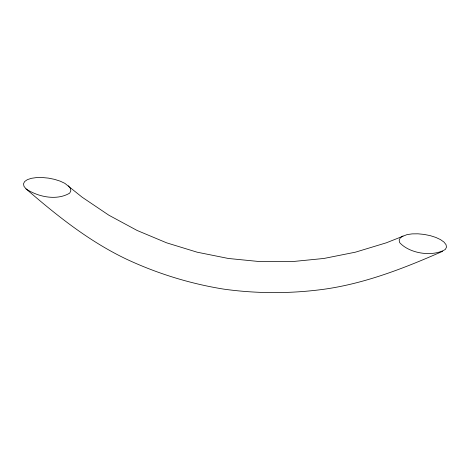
<?xml version="1.0" encoding="UTF-8"?>
<svg xmlns="http://www.w3.org/2000/svg" width="470" height="470" viewBox="0 0 470 470"><rect width="100%" height="100%" fill="white"/><g stroke="black" fill="none" stroke-linecap="round" stroke-linejoin="round"><path stroke-width="0.7" d="M403.007 235.946L400.322 237.814L399.171 240.076L399.635 242.579C409.587 253.653 432.6 257.155 445.349 249.423L446.5 247.167L446.036 244.664L443.991 242.091L440.507 239.618L435.819 237.421L430.244 235.646L424.163 234.418L417.995 233.813L412.155 233.878L407.038 234.606L386.369 242.796L355.455 252.167L323.924 258.459L292.052 261.62L260.116 261.625L228.379 258.476L197.124 252.19L166.621 242.831L137.123 230.47L108.887 215.225L82.162 197.218L64.837 183.335L60.142 181.138L54.567 179.364L48.492 178.13L42.318 177.525L36.478 177.589L31.367 178.318L27.336 179.663L24.652 181.526L23.5 183.788L23.964 186.29L26.009 188.864C57.158 215.865 89.647 241.762 127.135 259.481C157.838 273.757 190.344 283.757 223.773 289.132C257.337 293.791 291.382 293.756 324.946 289.12C366.083 283.169 404.846 267.947 442.664 251.291M26.009 188.864C38 196.965 56.723 200.901 69.677 193.141L70.829 190.879L70.365 188.376L68.32 185.803"/></g></svg>
